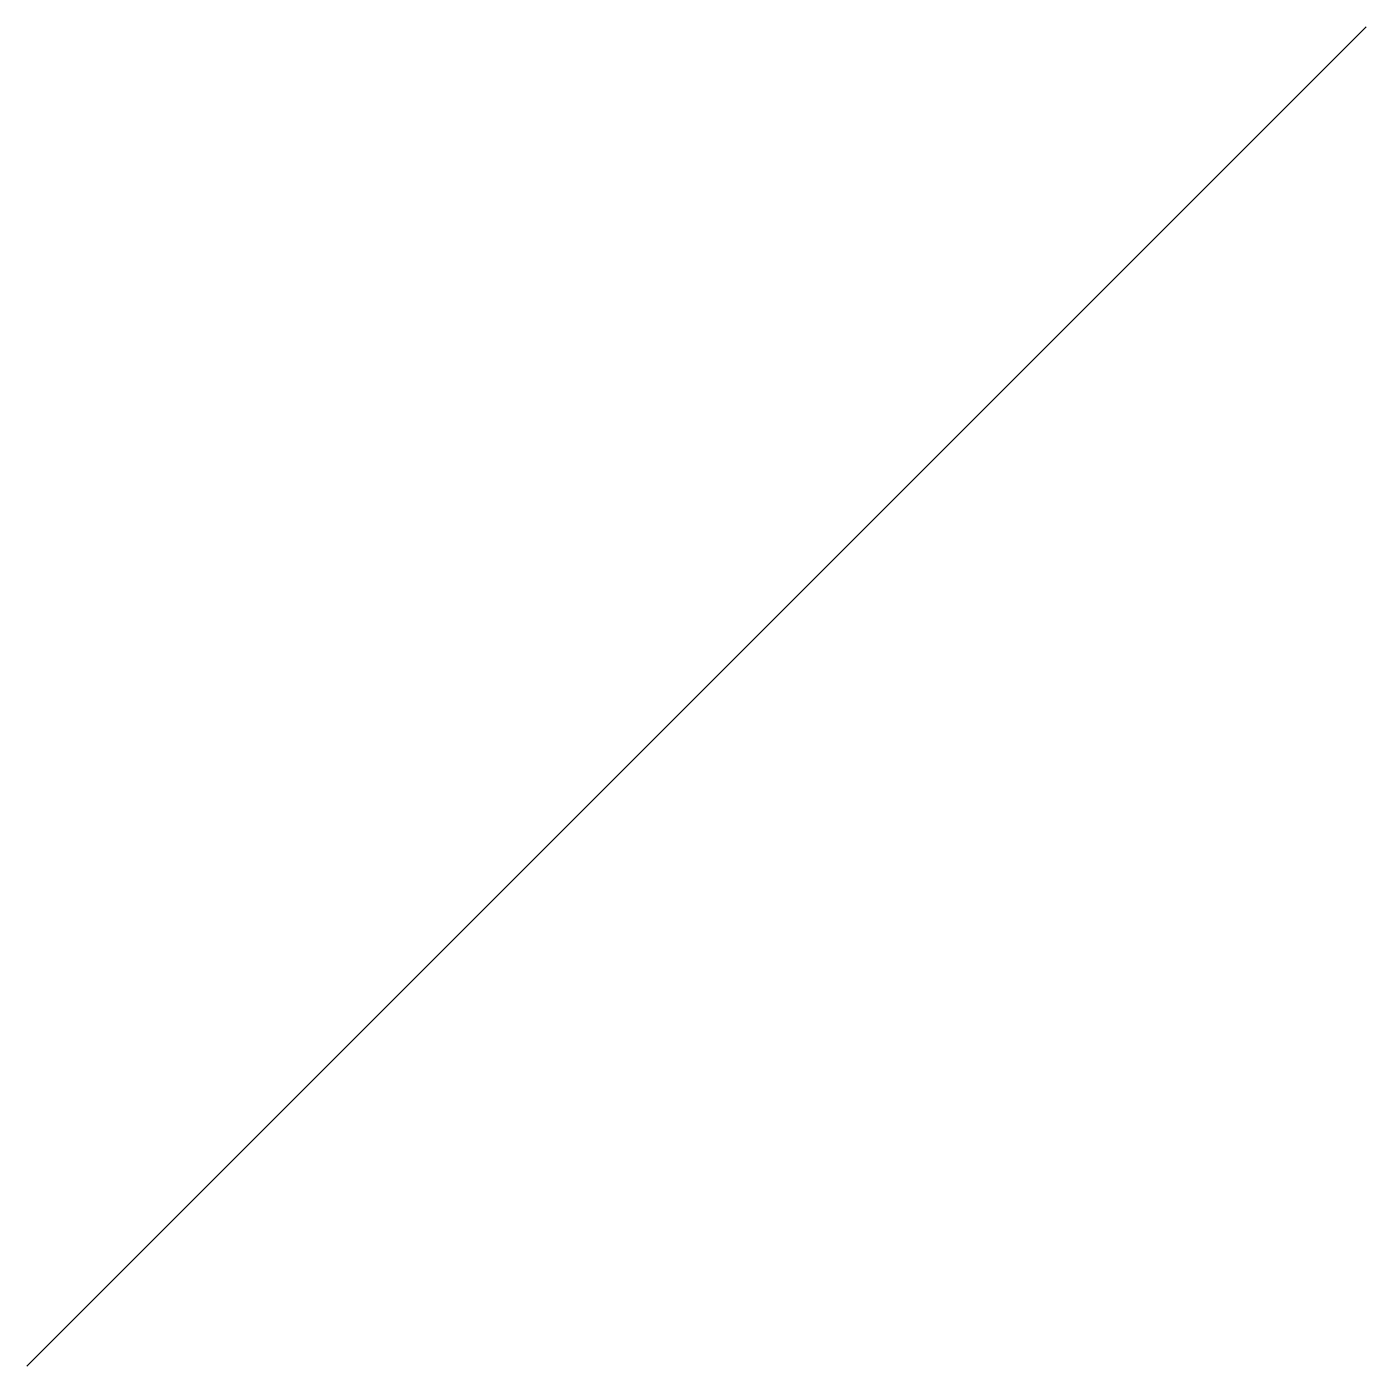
# Model space of a CAD drawing. Header units: metres. Extents: x -1000000000000 to 1000000000000, y -1000000000000 to 1000000000000.
import ezdxf

# ---------------------------------------------------------------- set-up
doc = ezdxf.new("R2010")
doc.units = ezdxf.units.M

msp = doc.modelspace()

# ---------------------------------------------------------------- linework, layer by layer
for p, q in [((-1000000000000, -1000000000000), (1000000000000, 1000000000000)), ((0, 0), (0, 0))]:
    msp.add_line(p, q)
msp.add_circle((0, 0), 1)

doc.saveas('drawing.dxf')
